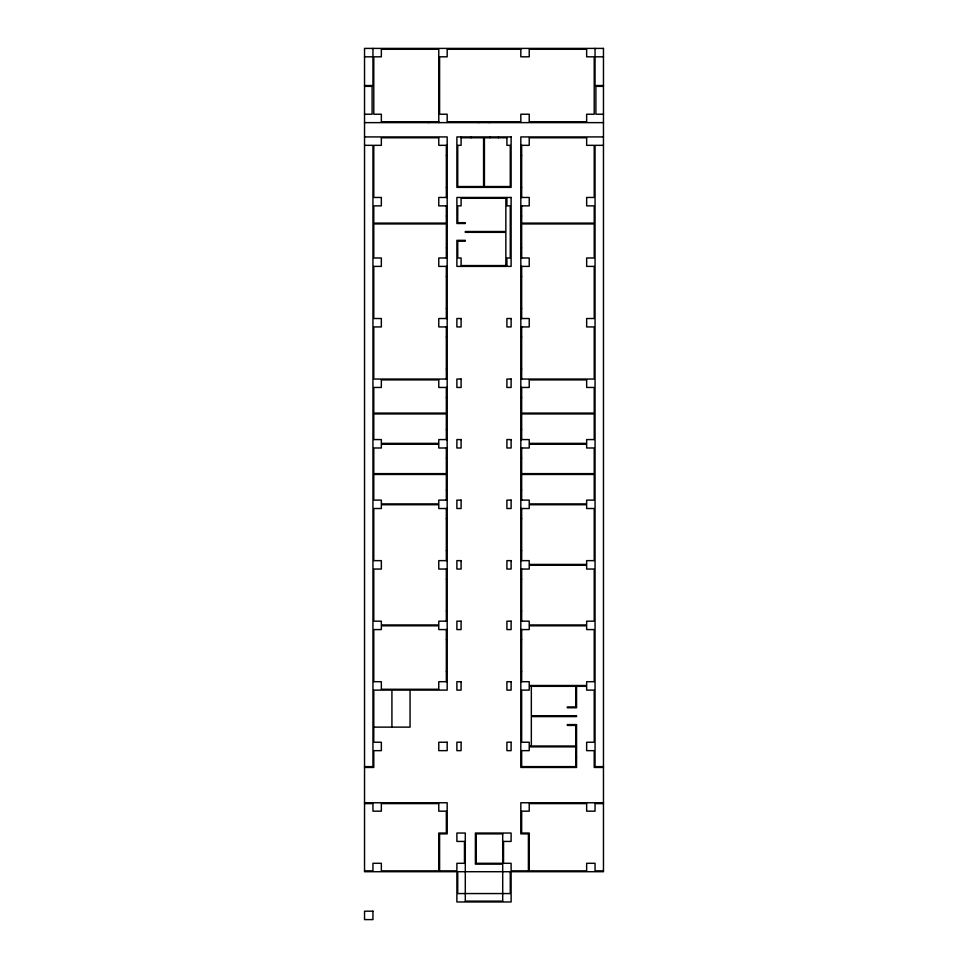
<?xml version="1.0" encoding="UTF-8"?>
<svg xmlns="http://www.w3.org/2000/svg" width="968" height="968" viewBox="0 0 968 968"><rect width="100%" height="100%" fill="white"/><g stroke="black" fill="none" stroke-linecap="round" stroke-linejoin="round"><path stroke-width="1.45" d="M364.537 56.809L372.946 56.809M595.054 56.809L603.463 56.809M364.537 85.523L372.946 85.523L372.946 48.4M603.463 85.523L595.054 85.523L595.054 48.4M364.537 86.358L372.099 86.358L372.099 114.224L364.537 114.224M603.463 86.358L595.901 86.358L595.901 114.224L603.463 114.224M438.77 121.799L381.344 121.799L381.344 114.224L373.781 114.224L373.781 56.809L381.344 56.809L381.344 49.235L438.77 49.235L438.77 122.633M364.537 122.633L603.463 122.633M364.537 136.924L447.18 136.924L447.18 690.111L373.781 690.111L373.781 742.238L381.344 742.238L381.344 750.648L373.781 750.648L373.781 767.455L364.537 767.455M603.463 136.924L520.82 136.924L520.82 767.455L576.565 767.455L576.565 724.584L567.308 724.584L567.308 725.419L575.718 725.419L575.718 746.013L529.23 746.013L529.23 742.238L521.667 742.238L521.667 690.111L529.23 690.111L529.23 686.324L575.718 686.324L575.718 706.93L567.308 706.93L567.308 707.765L576.565 707.765L576.565 686.324L586.656 686.324L586.656 690.111L594.219 690.111L594.219 742.238L586.656 742.238L586.656 750.648L594.219 750.648L594.219 767.455L603.463 767.455M461.095 137.771L483.576 137.771L483.576 186.534L457.731 186.534L457.731 145.333L461.095 145.333L461.095 136.924M364.537 145.333L372.946 145.333L372.946 766.62L364.537 766.62M447.18 145.333L438.77 145.333L438.77 137.771L381.344 137.771L381.344 145.333L373.781 145.333L373.781 197.46L381.344 197.46L381.344 205.869L373.781 205.869L373.781 223.1L446.333 223.1L446.333 205.869M520.82 145.333L529.23 145.333L529.23 137.771L586.656 137.771L586.656 145.333L594.219 145.333L594.219 197.46L586.656 197.46L586.656 205.869L594.219 205.869L594.219 223.1L521.667 223.1L521.667 205.869M603.463 145.333L595.054 145.333L595.054 766.62L603.463 766.62M446.333 155.424L447.18 155.424M520.82 155.424L521.667 155.424M446.333 187.368L447.18 187.368M520.82 187.368L521.667 187.368M447.18 197.46L438.77 197.46L438.77 205.869L447.18 205.869M520.82 197.46L529.23 197.46L529.23 205.869L520.82 205.869M446.333 215.949L447.18 215.949M520.82 215.949L521.667 215.949M446.333 247.905L447.18 247.905M520.82 247.905L521.667 247.905M447.18 257.984L438.77 257.984L438.77 266.394L447.18 266.394M520.82 257.984L529.23 257.984L529.23 266.394L520.82 266.394M446.333 276.485L447.18 276.485M520.82 276.485L521.667 276.485M446.333 308.429L447.18 308.429M520.82 308.429L521.667 308.429M447.18 318.52L438.77 318.52L438.77 326.93L447.18 326.93M520.82 318.52L529.23 318.52L529.23 326.93L520.82 326.93M446.333 337.009L447.18 337.009M520.82 337.009L521.667 337.009M446.333 368.965L447.18 368.965M520.82 368.965L521.667 368.965M447.18 379.045L373.781 379.045L373.781 326.93L381.344 326.93L381.344 318.52L373.781 318.52L373.781 266.394L381.344 266.394L381.344 257.984L373.781 257.984L373.781 223.935L446.333 223.935L446.333 257.984M520.82 379.045L594.219 379.045L594.219 326.93L586.656 326.93L586.656 318.52L594.219 318.52L594.219 266.394L586.656 266.394L586.656 257.984L594.219 257.984L594.219 223.935L521.667 223.935L521.667 257.984M447.18 387.454L438.77 387.454L438.77 379.892L381.344 379.892L381.344 387.454L373.781 387.454L373.781 413.094L446.333 413.094L446.333 387.454M520.82 387.454L529.23 387.454L529.23 379.892L586.656 379.892L586.656 387.454L594.219 387.454L594.219 413.094L521.667 413.094L521.667 387.454M446.333 397.546L447.18 397.546M520.82 397.546L521.667 397.546M446.333 429.489L447.18 429.489M520.82 429.489L521.667 429.489M447.18 439.581L438.77 439.581L438.77 443.368L381.344 443.368L381.344 439.581L373.781 439.581L373.781 413.941L446.333 413.941L446.333 439.581M520.82 439.581L529.23 439.581L529.23 443.368L586.656 443.368L586.656 439.581L594.219 439.581L594.219 413.941L521.667 413.941L521.667 439.581M447.18 447.99L438.77 447.99L438.77 444.203L381.344 444.203L381.344 447.99L373.781 447.99L373.781 473.63L446.333 473.63L446.333 447.99M520.82 447.99L529.23 447.99L529.23 444.203L586.656 444.203L586.656 447.99L594.219 447.99L594.219 473.63L521.667 473.63L521.667 447.99M446.333 458.082L447.18 458.082M520.82 458.082L521.667 458.082M446.333 490.026L447.18 490.026M520.82 490.026L521.667 490.026M447.18 500.117L438.77 500.117L438.77 503.892L381.344 503.892L381.344 500.117L373.781 500.117L373.781 474.465L446.333 474.465L446.333 500.117M520.82 500.117L529.23 500.117L529.23 503.892L586.656 503.892L586.656 500.117L594.219 500.117L594.219 474.465L521.667 474.465L521.667 500.117M447.18 508.515L438.77 508.515L438.77 504.739L381.344 504.739L381.344 508.515L373.781 508.515L373.781 560.641L381.344 560.641L381.344 569.051L373.781 569.051L373.781 621.178L381.344 621.178L381.344 624.953L438.77 624.953L438.77 621.178L447.18 621.178M520.82 508.515L529.23 508.515L529.23 504.739L586.656 504.739L586.656 508.515L594.219 508.515L594.219 560.641L586.656 560.641L586.656 564.429L529.23 564.429L529.23 560.641L520.82 560.641M446.333 518.606L447.18 518.606M520.82 518.606L521.667 518.606M446.333 550.55L447.18 550.55M520.82 550.55L521.667 550.55M447.18 560.641L438.77 560.641L438.77 569.051L447.18 569.051M520.82 569.051L529.23 569.051L529.23 565.264L586.656 565.264L586.656 569.051L594.219 569.051L594.219 621.178L586.656 621.178L586.656 624.953L529.23 624.953L529.23 621.178L520.82 621.178M446.333 579.142L447.18 579.142M520.82 579.142L521.667 579.142M446.333 611.086L447.18 611.086M520.82 611.086L521.667 611.086M447.18 629.575L438.77 629.575L438.77 625.8L381.344 625.8L381.344 629.575L373.781 629.575L373.781 681.702L381.344 681.702L381.344 689.276L438.77 689.276L438.77 681.702L447.18 681.702M520.82 629.575L529.23 629.575L529.23 625.8L586.656 625.8L586.656 629.575L594.219 629.575L594.219 681.702L586.656 681.702L586.656 685.489L529.23 685.489L529.23 681.702L520.82 681.702M446.333 639.666L447.18 639.666M520.82 639.666L521.667 639.666M446.333 671.61L447.18 671.61M520.82 671.61L521.667 671.61M373.781 727.125L410.057 727.125L410.057 690.111M576.565 746.86L529.23 746.86L529.23 750.648L521.667 750.648L521.667 766.62L575.718 766.62L575.718 746.86M575.718 756.952L576.565 756.952M364.537 802.762L447.18 802.762L447.18 833.871L439.605 833.871L439.605 870.861L456.884 870.861L456.884 863.299L464.459 863.299L464.459 841.434L456.884 841.434L456.884 833.037L465.293 833.037L465.293 901.135L502.707 901.135L502.707 864.134L475.385 864.134L475.385 833.037L511.116 833.037L511.116 841.434L503.541 841.434L503.541 863.299L511.116 863.299L511.116 870.861L528.395 870.861L528.395 833.871L520.82 833.871L520.82 802.762L603.463 802.762M364.537 803.609L372.946 803.609L372.946 811.172L381.344 811.172L381.344 803.609L438.77 803.609L438.77 811.172L446.333 811.172L446.333 833.037L438.77 833.037L438.77 870.861L381.344 870.861L381.344 863.299L372.946 863.299L372.946 870.861L364.537 870.861M603.463 803.609L595.054 803.609L595.054 811.172L586.656 811.172L586.656 803.609L529.23 803.609L529.23 811.172L521.667 811.172L521.667 833.037L529.23 833.037L529.23 870.861L586.656 870.861L586.656 863.299L595.054 863.299L595.054 870.861L603.463 870.861M531.335 686.324L531.335 715.751L576.565 715.751L576.565 716.598L531.335 716.598L531.335 746.013M521.667 145.333L521.667 197.46M521.667 266.394L521.667 318.52M521.667 326.93L521.667 379.045M521.667 508.515L521.667 560.641M521.667 569.051L521.667 621.178M521.667 629.575L521.667 681.702M505.853 198.295L505.853 231.509L465.293 231.509L465.293 232.344L505.853 232.344L505.853 265.559M498.508 136.924L498.508 137.771M490.098 136.924L490.098 137.771M489.046 121.799L489.046 122.633M478.954 121.799L478.954 122.633M471.174 136.924L471.174 137.771M446.333 145.333L446.333 197.46M446.333 266.394L446.333 318.52M446.333 326.93L446.333 379.045M446.333 508.515L446.333 560.641M446.333 569.051L446.333 621.178M446.333 629.575L446.333 681.702M428.679 121.799L428.679 122.633M391.919 690.111L391.919 727.125M603.463 48.4L364.537 48.4L364.537 871.708L456.884 871.708L456.884 901.97L511.116 901.97L511.116 871.708L603.463 871.708L603.463 48.4M520.82 49.235L447.18 49.235L447.18 56.809L439.605 56.809L439.605 114.224L447.18 114.224L447.18 121.799L520.82 121.799L520.82 114.224L529.23 114.224L529.23 121.799L586.656 121.799L586.656 114.224L594.219 114.224L594.219 56.809L586.656 56.809L586.656 49.235L529.23 49.235L529.23 56.809L520.82 56.809L520.82 49.235M511.116 136.924L456.884 136.924L456.884 187.368L511.116 187.368L511.116 136.924M506.905 137.771L484.423 137.771L484.423 186.534L510.269 186.534L510.269 145.333L506.905 145.333L506.905 137.771M511.116 197.46L456.884 197.46L456.884 223.523L465.293 223.523L465.293 222.676L457.731 222.676L457.731 205.869L461.095 205.869L461.095 198.295L506.905 198.295L506.905 205.869L510.269 205.869L510.269 257.984L506.905 257.984L506.905 265.559L461.095 265.559L461.095 257.984L457.731 257.984L457.731 241.177L465.293 241.177L465.293 240.33L456.884 240.33L456.884 266.394L511.116 266.394L511.116 197.46M461.095 318.52L456.884 318.52L456.884 326.93L461.095 326.93L461.095 318.52M511.116 318.52L506.905 318.52L506.905 326.93L511.116 326.93L511.116 318.52M461.095 379.045L456.884 379.045L456.884 387.454L461.095 387.454L461.095 379.045M511.116 379.045L506.905 379.045L506.905 387.454L511.116 387.454L511.116 379.045M461.095 439.581L456.884 439.581L456.884 447.99L461.095 447.99L461.095 439.581M511.116 439.581L506.905 439.581L506.905 447.99L511.116 447.99L511.116 439.581M461.095 500.117L456.884 500.117L456.884 508.515L461.095 508.515L461.095 500.117M511.116 500.117L506.905 500.117L506.905 508.515L511.116 508.515L511.116 500.117M461.095 560.641L456.884 560.641L456.884 569.051L461.095 569.051L461.095 560.641M511.116 560.641L506.905 560.641L506.905 569.051L511.116 569.051L511.116 560.641M461.095 621.178L456.884 621.178L456.884 629.575L461.095 629.575L461.095 621.178M511.116 621.178L506.905 621.178L506.905 629.575L511.116 629.575L511.116 621.178M461.095 681.702L456.884 681.702L456.884 690.111L461.095 690.111L461.095 681.702M511.116 681.702L506.905 681.702L506.905 690.111L511.116 690.111L511.116 681.702M447.18 742.238L438.77 742.238L438.77 750.648L447.18 750.648L447.18 742.238M461.095 742.238L456.884 742.238L456.884 750.648L461.095 750.648L461.095 742.238M511.116 742.238L506.905 742.238L506.905 750.648L511.116 750.648L511.116 742.238M502.707 833.871L476.22 833.871L476.22 863.299L502.707 863.299L502.707 833.871M510.269 871.708L457.731 871.708L457.731 893.561L510.269 893.561L510.269 871.708M372.946 911.19L364.537 911.19L364.537 919.6L372.946 919.6L372.946 911.19"/></g></svg>
